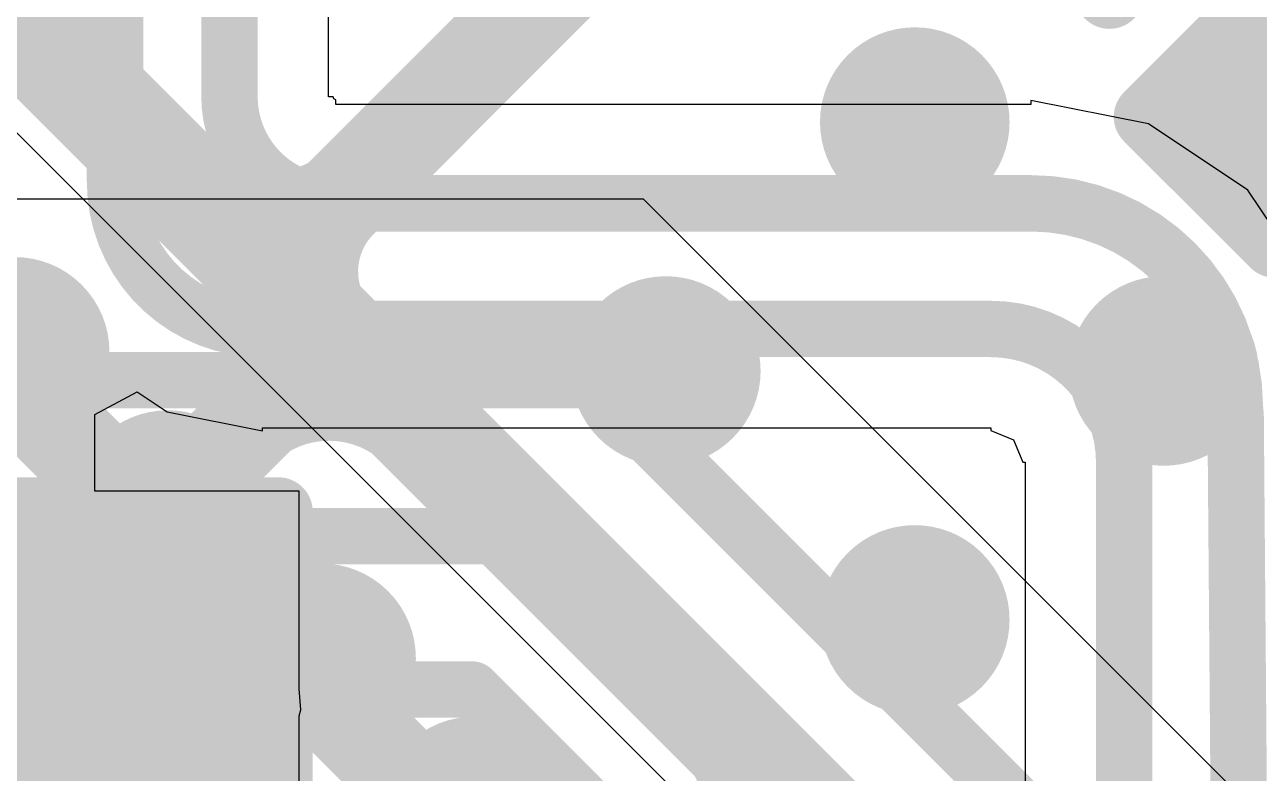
# Model space of a CAD drawing. Header units: inches. Extents: x -6 to 284, y -12 to 154.
# Drawn here: x 48.628 to 50.907, y 3.397 to 4.779 of the extents above; entities that cross this region are included whole.
import ezdxf

# ---------------------------------------------------------------- set-up
doc = ezdxf.new("R2010")
doc.units = ezdxf.units.IN
for name, color, linetype in [('Bottom Layer', 5, 'Continuous'), ('Bottom Overlay', 54, 'Continuous'), ('Bottom Paste', 16, 'Continuous'), ('Bottom Solder', 6, 'Continuous'), ('PWR-2', 130, 'Continuous'), ('Signal L2', 6, 'Continuous'), ('Top Layer', 1, 'Continuous'), ('Top Paste', 8, 'Continuous'), ('Top Solder', 216, 'Continuous')]:
    doc.layers.add(name, color=color, linetype=linetype)

# ---------------------------------------------------------------- blocks, each defined once
blk = doc.blocks.new('BGA_565_15_5_14_4__132')
at = {"layer": 'Top Layer'}
h = blk.add_hatch(color=1, dxfattribs=at)
edge = h.paths.add_edge_path()
edge.add_arc((5.52500038, 0.32500062), 0.12499848, 0, 360)
h = blk.add_hatch(color=1, dxfattribs=at)
edge = h.paths.add_edge_path()
edge.add_arc((6.174999079999999, 0.32500062), 0.12499848, 0, 360)
h = blk.add_hatch(color=1, dxfattribs=at)
edge = h.paths.add_edge_path()
edge.add_arc((7.00000124, 0), 0.12499848, 0, 360)
h = blk.add_hatch(color=1, dxfattribs=at)
edge = h.paths.add_edge_path()
edge.add_arc((5.52500038, -0.32500062), 0.12499848, 0, 360)
h = blk.add_hatch(color=1, dxfattribs=at)
edge = h.paths.add_edge_path()
edge.add_arc((6.174999079999999, -0.32500062), 0.12499848, 0, 360)
h = blk.add_hatch(color=1, dxfattribs=at)
edge = h.paths.add_edge_path()
edge.add_arc((7.00000124, -0.3999992), 0.12499848, 0, 360)
h = blk.add_hatch(color=1, dxfattribs=at)
edge = h.paths.add_edge_path()
edge.add_arc((7.400000439999999, -0.3999992), 0.12499848, 0, 360)
h = blk.add_hatch(color=1, dxfattribs=at)
edge = h.paths.add_edge_path()
edge.add_arc((7.00000124, -0.8000009399999999), 0.12499848, 0, 360)
h = blk.add_hatch(color=1, dxfattribs=at)
edge = h.paths.add_edge_path()
edge.add_arc((7.00000124, -1.20000014), 0.12499848, 0, 360)
at = {"layer": 'Top Paste'}
h = blk.add_hatch(color=8, dxfattribs=at)
edge = h.paths.add_edge_path()
edge.add_arc((5.52500038, 0.32500062), 0.12499848, 0, 360)
h = blk.add_hatch(color=8, dxfattribs=at)
edge = h.paths.add_edge_path()
edge.add_arc((6.174999079999999, 0.32500062), 0.12499848, 0, 360)
h = blk.add_hatch(color=8, dxfattribs=at)
edge = h.paths.add_edge_path()
edge.add_arc((7.00000124, 0), 0.12499848, 0, 360)
h = blk.add_hatch(color=8, dxfattribs=at)
edge = h.paths.add_edge_path()
edge.add_arc((5.52500038, -0.32500062), 0.12499848, 0, 360)
h = blk.add_hatch(color=8, dxfattribs=at)
edge = h.paths.add_edge_path()
edge.add_arc((6.174999079999999, -0.32500062), 0.12499848, 0, 360)
h = blk.add_hatch(color=8, dxfattribs=at)
edge = h.paths.add_edge_path()
edge.add_arc((7.00000124, -0.3999992), 0.12499848, 0, 360)
h = blk.add_hatch(color=8, dxfattribs=at)
edge = h.paths.add_edge_path()
edge.add_arc((7.400000439999999, -0.3999992), 0.12499848, 0, 360)
h = blk.add_hatch(color=8, dxfattribs=at)
edge = h.paths.add_edge_path()
edge.add_arc((7.00000124, -0.8000009399999999), 0.12499848, 0, 360)
h = blk.add_hatch(color=8, dxfattribs=at)
edge = h.paths.add_edge_path()
edge.add_arc((7.00000124, -1.20000014), 0.12499848, 0, 360)
at = {"layer": 'Top Solder'}
h = blk.add_hatch(color=216, dxfattribs=at)
edge = h.paths.add_edge_path()
edge.add_arc((5.52500038, 0.32500062), 0.17499838, 0, 360)
h = blk.add_hatch(color=216, dxfattribs=at)
edge = h.paths.add_edge_path()
edge.add_arc((6.174999079999999, 0.32500062), 0.17499838, 0, 360)
h = blk.add_hatch(color=216, dxfattribs=at)
edge = h.paths.add_edge_path()
edge.add_arc((7.00000124, 0), 0.17499838, 0, 360)
h = blk.add_hatch(color=216, dxfattribs=at)
edge = h.paths.add_edge_path()
edge.add_arc((5.52500038, -0.32500062), 0.17499838, 0, 360)
h = blk.add_hatch(color=216, dxfattribs=at)
edge = h.paths.add_edge_path()
edge.add_arc((6.174999079999999, -0.32500062), 0.17499838, 0, 360)
h = blk.add_hatch(color=216, dxfattribs=at)
edge = h.paths.add_edge_path()
edge.add_arc((7.00000124, -0.3999992), 0.17499838, 0, 360)
h = blk.add_hatch(color=216, dxfattribs=at)
edge = h.paths.add_edge_path()
edge.add_arc((7.400000439999999, -0.3999992), 0.17499838, 0, 360)
h = blk.add_hatch(color=216, dxfattribs=at)
edge = h.paths.add_edge_path()
edge.add_arc((7.00000124, -0.8000009399999999), 0.17499838, 0, 360)
h = blk.add_hatch(color=216, dxfattribs=at)
edge = h.paths.add_edge_path()
edge.add_arc((7.00000124, -1.20000014), 0.17499838, 0, 360)
blk = doc.blocks.new('CAP_0201_B_333')
at = {"layer": 'Bottom Layer'}
for points in [[(-0.44999656, 0.1499997), (-0.14999716, 0.1499997), (-0.14999716, -0.1499997), (-0.44999656, -0.1499997)], [(0.14999716, 0.1499997), (0.44999656, 0.1499997), (0.44999656, -0.1499997), (0.14999716, -0.1499997)]]:
    blk.add_hatch(color=5, dxfattribs=at).paths.add_polyline_path(points)
at = {"layer": 'Bottom Paste'}
for points in [[(-0.44999656, 0.1499997), (-0.14999716, 0.1499997), (-0.14999716, -0.1499997), (-0.44999656, -0.1499997)], [(0.14999716, 0.1499997), (0.44999656, 0.1499997), (0.44999656, -0.1499997), (0.14999716, -0.1499997)]]:
    blk.add_hatch(color=16, dxfattribs=at).paths.add_polyline_path(points)
at = {"layer": 'Bottom Solder'}
for points in [[(-0.50499772, 0.20500086), (-0.094996, 0.20500086), (-0.094996, -0.20500086), (-0.50499772, -0.20500086)], [(0.094996, 0.20500086), (0.50499772, 0.20500086), (0.50499772, -0.20500086), (0.094996, -0.20500086)]]:
    blk.add_hatch(color=6, dxfattribs=at).paths.add_polyline_path(points)
at = {"layer": 'Bottom Overlay'}
for points in [[(-0.5334, 0.2286, 0.127, 0.127, 0), (-0.2032, 0.2286, 0.127, 0.127, 0)], [(-0.5334, -0.2286, 0.127, 0.127, 0), (-0.5334, 0.2286, 0.127, 0.127, 0)], [(0.2032, 0.2286, 0.127, 0.127, 0), (0.5334, 0.2286, 0.127, 0.127, 0)], [(0.5334, -0.2286, 0.127, 0.127, 0), (0.5334, 0.2286, 0.127, 0.127, 0)], [(-0.5334, -0.2286, 0.127, 0.127, 0), (-0.2032, -0.2286, 0.127, 0.127, 0)], [(0.2032, -0.2286, 0.127, 0.127, 0), (0.5334, -0.2286, 0.127, 0.127, 0)]]:
    blk.add_lwpolyline(points, format="xyseb", dxfattribs=at)
for points in [[(-0.5651499999999999, 0.2286, 0.0635, 0.0635, 1), (-0.5016499999999999, 0.2286, 0.0635, 0.0635, 1)], [(-0.5651499999999999, 0.2286, 0.0635, 0.0635, 1), (-0.5016499999999999, 0.2286, 0.0635, 0.0635, 1)], [(-0.23495, 0.2286, 0.0635, 0.0635, 1), (-0.17145, 0.2286, 0.0635, 0.0635, 1)], [(0.17145, 0.2286, 0.0635, 0.0635, 1), (0.23495, 0.2286, 0.0635, 0.0635, 1)], [(0.5016499999999999, 0.2286, 0.0635, 0.0635, 1), (0.5651499999999999, 0.2286, 0.0635, 0.0635, 1)], [(0.5016499999999999, 0.2286, 0.0635, 0.0635, 1), (0.5651499999999999, 0.2286, 0.0635, 0.0635, 1)], [(-0.5651499999999999, -0.2286, 0.0635, 0.0635, 1), (-0.5016499999999999, -0.2286, 0.0635, 0.0635, 1)], [(-0.5651499999999999, -0.2286, 0.0635, 0.0635, 1), (-0.5016499999999999, -0.2286, 0.0635, 0.0635, 1)], [(-0.23495, -0.2286, 0.0635, 0.0635, 1), (-0.17145, -0.2286, 0.0635, 0.0635, 1)], [(0.17145, -0.2286, 0.0635, 0.0635, 1), (0.23495, -0.2286, 0.0635, 0.0635, 1)], [(0.5016499999999999, -0.2286, 0.0635, 0.0635, 1), (0.5651499999999999, -0.2286, 0.0635, 0.0635, 1)], [(0.5016499999999999, -0.2286, 0.0635, 0.0635, 1), (0.5651499999999999, -0.2286, 0.0635, 0.0635, 1)]]:
    blk.add_lwpolyline(points, format="xyseb", close=True, dxfattribs=at)
blk = doc.blocks.new('CAP_0201_B_358')
at = {"layer": 'Bottom Layer'}
for points in [[(-0.44999656, 0.1499997), (-0.14999716, 0.1499997), (-0.14999716, -0.1499997), (-0.44999656, -0.1499997)], [(0.14999716, 0.1499997), (0.44999656, 0.1499997), (0.44999656, -0.1499997), (0.14999716, -0.1499997)]]:
    blk.add_hatch(color=5, dxfattribs=at).paths.add_polyline_path(points)
at = {"layer": 'Bottom Paste'}
for points in [[(-0.44999656, 0.1499997), (-0.14999716, 0.1499997), (-0.14999716, -0.1499997), (-0.44999656, -0.1499997)], [(0.14999716, 0.1499997), (0.44999656, 0.1499997), (0.44999656, -0.1499997), (0.14999716, -0.1499997)]]:
    blk.add_hatch(color=16, dxfattribs=at).paths.add_polyline_path(points)
at = {"layer": 'Bottom Solder'}
for points in [[(-0.50499772, 0.20500086), (-0.094996, 0.20500086), (-0.094996, -0.20500086), (-0.50499772, -0.20500086)], [(0.094996, 0.20500086), (0.50499772, 0.20500086), (0.50499772, -0.20500086), (0.094996, -0.20500086)]]:
    blk.add_hatch(color=6, dxfattribs=at).paths.add_polyline_path(points)
at = {"layer": 'Bottom Overlay'}
for points in [[(-0.5334, 0.2286, 0.127, 0.127, 0), (-0.2032, 0.2286, 0.127, 0.127, 0)], [(-0.5334, 0.2286, 0.127, 0.127, 0), (-0.5334, -0.2286, 0.127, 0.127, 0)], [(0.2032, 0.2286, 0.127, 0.127, 0), (0.5334, 0.2286, 0.127, 0.127, 0)], [(0.5334, 0.2286, 0.127, 0.127, 0), (0.5334, -0.2286, 0.127, 0.127, 0)], [(-0.5334, -0.2286, 0.127, 0.127, 0), (-0.2032, -0.2286, 0.127, 0.127, 0)], [(0.2032, -0.2286, 0.127, 0.127, 0), (0.5334, -0.2286, 0.127, 0.127, 0)]]:
    blk.add_lwpolyline(points, format="xyseb", dxfattribs=at)
for points in [[(-0.5651499999999999, 0.2286, 0.0635, 0.0635, 1), (-0.5016499999999999, 0.2286, 0.0635, 0.0635, 1)], [(-0.5651499999999999, 0.2286, 0.0635, 0.0635, 1), (-0.5016499999999999, 0.2286, 0.0635, 0.0635, 1)], [(-0.23495, 0.2286, 0.0635, 0.0635, 1), (-0.17145, 0.2286, 0.0635, 0.0635, 1)], [(0.17145, 0.2286, 0.0635, 0.0635, 1), (0.23495, 0.2286, 0.0635, 0.0635, 1)], [(0.5016499999999999, 0.2286, 0.0635, 0.0635, 1), (0.5651499999999999, 0.2286, 0.0635, 0.0635, 1)], [(0.5016499999999999, 0.2286, 0.0635, 0.0635, 1), (0.5651499999999999, 0.2286, 0.0635, 0.0635, 1)], [(-0.5651499999999999, -0.2286, 0.0635, 0.0635, 1), (-0.5016499999999999, -0.2286, 0.0635, 0.0635, 1)], [(-0.5651499999999999, -0.2286, 0.0635, 0.0635, 1), (-0.5016499999999999, -0.2286, 0.0635, 0.0635, 1)], [(-0.23495, -0.2286, 0.0635, 0.0635, 1), (-0.17145, -0.2286, 0.0635, 0.0635, 1)], [(0.17145, -0.2286, 0.0635, 0.0635, 1), (0.23495, -0.2286, 0.0635, 0.0635, 1)], [(0.5016499999999999, -0.2286, 0.0635, 0.0635, 1), (0.5651499999999999, -0.2286, 0.0635, 0.0635, 1)], [(0.5016499999999999, -0.2286, 0.0635, 0.0635, 1), (0.5651499999999999, -0.2286, 0.0635, 0.0635, 1)]]:
    blk.add_lwpolyline(points, format="xyseb", close=True, dxfattribs=at)
blk = doc.blocks.new('C___0402_B_387')
at = {"layer": 'Bottom Layer'}
for points in [[(-0.2413, 0.3175), (-0.2412999999999999, -0.3175), (-0.6985, -0.3175), (-0.6985, 0.3175)], [(0.6985, 0.3175), (0.6985, -0.3175), (0.2413, -0.3175), (0.2412999999999999, 0.3175)]]:
    blk.add_hatch(color=5, dxfattribs=at).paths.add_polyline_path(points)
at = {"layer": 'Bottom Paste'}
for points in [[(-0.2413, 0.3175), (-0.2412999999999999, -0.3175), (-0.6985, -0.3175), (-0.6985, 0.3175)], [(0.6985, 0.3175), (0.6985, -0.3175), (0.2413, -0.3175), (0.2412999999999999, 0.3175)]]:
    blk.add_hatch(color=16, dxfattribs=at).paths.add_polyline_path(points)
at = {"layer": 'Bottom Solder'}
for points in [[(-0.18130012, 0.37749988), (-0.18130012, -0.37749988), (-0.7584998799999999, -0.37749988), (-0.7584998799999999, 0.37749988)], [(0.7584998799999999, 0.37749988), (0.7584998799999999, -0.37749988), (0.18130012, -0.37749988), (0.18130012, 0.37749988)]]:
    blk.add_hatch(color=6, dxfattribs=at).paths.add_polyline_path(points)
at = {"layer": 'Bottom Overlay'}
for points in [[(-0.7874, 0.4064, 0.127, 0.127, 0), (-0.27940254, 0.40640254, 0.127, 0.127, 0)], [(-0.7874, -0.4064, 0.127, 0.127, 0), (-0.7874, 0.4064, 0.127, 0.127, 0)], [(0.7874, 0.4064, 0.127, 0.127, 0), (0.2794, 0.4064, 0.127, 0.127, 0)], [(0.7874, -0.4064, 0.127, 0.127, 0), (0.7874, 0.4064, 0.127, 0.127, 0)], [(-0.27940254, -0.40640254, 0.127, 0.127, 0), (-0.7874, -0.4064, 0.127, 0.127, 0)], [(0.7874, -0.4064, 0.127, 0.127, 0), (0.2794, -0.4064, 0.127, 0.127, 0)]]:
    blk.add_lwpolyline(points, format="xyseb", dxfattribs=at)
for points in [[(-0.8191499999999999, 0.4064, 0.0635, 0.0635, 1), (-0.7556499999999999, 0.4064, 0.0635, 0.0635, 1)], [(-0.8191499999999999, 0.4064, 0.0635, 0.0635, 1), (-0.7556499999999999, 0.4064, 0.0635, 0.0635, 1)], [(-0.31115254, 0.40640254, 0.0635, 0.0635, 1), (-0.24765254, 0.40640254, 0.0635, 0.0635, 1)], [(0.24765, 0.4064, 0.0635, 0.0635, 1), (0.31115, 0.4064, 0.0635, 0.0635, 1)], [(0.7556499999999999, 0.4064, 0.0635, 0.0635, 1), (0.8191499999999999, 0.4064, 0.0635, 0.0635, 1)], [(0.7556499999999999, 0.4064, 0.0635, 0.0635, 1), (0.8191499999999999, 0.4064, 0.0635, 0.0635, 1)], [(-0.8191499999999999, -0.4064, 0.0635, 0.0635, 1), (-0.7556499999999999, -0.4064, 0.0635, 0.0635, 1)], [(-0.8191499999999999, -0.4064, 0.0635, 0.0635, 1), (-0.7556499999999999, -0.4064, 0.0635, 0.0635, 1)], [(-0.31115254, -0.40640254, 0.0635, 0.0635, 1), (-0.24765254, -0.40640254, 0.0635, 0.0635, 1)], [(0.24765, -0.4064, 0.0635, 0.0635, 1), (0.31115, -0.4064, 0.0635, 0.0635, 1)], [(0.7556499999999999, -0.4064, 0.0635, 0.0635, 1), (0.8191499999999999, -0.4064, 0.0635, 0.0635, 1)], [(0.7556499999999999, -0.4064, 0.0635, 0.0635, 1), (0.8191499999999999, -0.4064, 0.0635, 0.0635, 1)]]:
    blk.add_lwpolyline(points, format="xyseb", close=True, dxfattribs=at)

msp = doc.modelspace()

# ---------------------------------------------------------------- linework, layer by layer
at = {"layer": 'Bottom Layer'}
for p, q in [((49.18882465999999, 4.64554316), (49.18882465999999, 5.21728446)), ((49.19762067999999, 4.64554316), (49.18882465999999, 4.64554316)), ((49.19914468, 4.64186524), (49.19762067999999, 4.64554316)), ((49.2028226, 4.64034124), (49.19914468, 4.64186524)), ((49.2028226, 4.63154522), (49.2028226, 4.64034124)), ((50.48586296, 4.63154522), (49.2028226, 4.63154522)), ((50.70260115999999, 4.59580742), (50.48586296, 4.63891884)), ((50.48586296, 4.63891884), (50.48586296, 4.63154522)), ((50.88634476, 4.473033979999999), (50.70260115999999, 4.59580742)), ((51.0091182, 4.28929038), (50.88634476, 4.473033979999999)), ((48.75764696, 4.059008899999999), (48.83605168, 4.100916359999999)), ((48.83605168, 4.100916359999999), (48.8911519, 4.06409906)), ((48.75764696, 3.91767822), (48.75764696, 4.059008899999999)), ((48.8911519, 4.06409906), (49.0673136, 4.029057219999999)), ((49.0673136, 4.029057219999999), (49.0673136, 4.034393759999999)), ((49.0673136, 4.034393759999999), (50.41182449999999, 4.034393759999999)), ((50.41182449999999, 4.034393759999999), (50.41182449999999, 4.02967952)), ((50.41182449999999, 4.02967952), (50.45342716, 4.01244816)), ((50.45342716, 4.01244816), (50.47065852, 3.9708455)), ((50.47065852, 3.9708455), (50.47537276, 3.9708455)), ((50.47537276, 3.9708455), (50.47537276, 0.61343032)), ((49.1345855, 3.91767822), (48.75764696, 3.91767822)), ((49.1345855, 3.5527742), (49.1345855, 3.91767822)), ((49.13806276, 3.51367344), (49.1345855, 3.5527742)), ((49.1345855, 3.50258888), (49.13806276, 3.51367344)), ((49.1345855, 3.20647822), (49.1345855, 3.50258888))]:
    msp.add_line(p, q, dxfattribs=at)
for points in [[(49.00624692, 4.64554316, 0.10414, 0.10414, 0), (49.00624692, 5.45171884, 0.10414, 0.10414, 0)], [(48.79489606, 4.48938904, 0.10414, 0.10414, 0), (48.79489606, 5.438584499999999, 0.10414, 0.10414, 0)], [(49.2028226, 4.44896748, 0.10414, 0.10414, -0.4142135623730951), (49.00624692, 4.64554316, 0.10414, 0.10414, 0)], [(49.0673136, 4.2169715, 0.10414, 0.10414, -0.4142135623730951), (48.79489606, 4.48938904, 0.10414, 0.10414, 0)], [(49.2028226, 4.44896748, 0.10414, 0.10414, 0), (50.48586296, 4.44896748, 0.10414, 0.10414, 0)], [(50.48586296, 4.44896748, 0.10414, 0.10414, -0.4135516185119074), (50.86227826, 4.073403079999999, 0.10414, 0.10414, 0)], [(49.0673136, 4.2169715, 0.10414, 0.10414, 0), (50.41182449999999, 4.2169715, 0.10414, 0.10414, 0)], [(50.41182449999999, 4.2169715, 0.10414, 0.10414, -0.4142135623730951), (50.6579505, 3.9708455, 0.10414, 0.10414, 0)], [(50.86227571999999, 4.073403079999999, 0.10414, 0.10414, 0), (50.8636905, 4.05606504, 0.10414, 0.10414, 0)], [(50.8636905, 4.05606504, 0.10414, 0.10414, 0), (50.89035034, 0.75261978, 0.10414, 0.10414, 0)], [(50.6579505, 0.61343032, 0.10414, 0.10414, 0), (50.6579505, 3.9708455, 0.10414, 0.10414, 0)], [(48.6900855, 3.56207822, 0.254, 0.254, -0.4142135623730951), (48.4986711, 3.75349262, 0.254, 0.254, 0)], [(48.6900855, 3.56207822, 0.254, 0.254, 0), (48.8805855, 3.54149406, 0.254, 0.254, 0)]]:
    msp.add_lwpolyline(points, format="xyseb", dxfattribs=at)
for points in [[(48.98021192, 4.64554316, 0.05207, 0.05207, 1), (49.03228192, 4.64554316, 0.05207, 0.05207, 1)], [(48.98021192, 4.64554316, 0.05207, 0.05207, 1), (49.03228192, 4.64554316, 0.05207, 0.05207, 1)], [(48.76886106, 4.48938904, 0.05207, 0.05207, 1), (48.82093106, 4.48938904, 0.05207, 0.05207, 1)], [(48.76886106, 4.48938904, 0.05207, 0.05207, 1), (48.82093106, 4.48938904, 0.05207, 0.05207, 1)], [(49.1767876, 4.44896748, 0.05207, 0.05207, 1), (49.2288576, 4.44896748, 0.05207, 0.05207, 1)], [(49.1767876, 4.44896748, 0.05207, 0.05207, 1), (49.2288576, 4.44896748, 0.05207, 0.05207, 1)], [(50.45982796, 4.44896748, 0.05207, 0.05207, 1), (50.51189795999999, 4.44896748, 0.05207, 0.05207, 1)], [(50.45982796, 4.44896748, 0.05207, 0.05207, 1), (50.51189795999999, 4.44896748, 0.05207, 0.05207, 1)], [(49.04127859999999, 4.2169715, 0.05207, 0.05207, 1), (49.0933486, 4.2169715, 0.05207, 0.05207, 1)], [(49.04127859999999, 4.2169715, 0.05207, 0.05207, 1), (49.0933486, 4.2169715, 0.05207, 0.05207, 1)], [(50.3857895, 4.2169715, 0.05207, 0.05207, 1), (50.43785949999999, 4.2169715, 0.05207, 0.05207, 1)], [(50.3857895, 4.2169715, 0.05207, 0.05207, 1), (50.43785949999999, 4.2169715, 0.05207, 0.05207, 1)], [(50.83624072, 4.073403079999999, 0.05207, 0.05207, 1), (50.88831072, 4.073403079999999, 0.05207, 0.05207, 1)], [(50.83624325999999, 4.073403079999999, 0.05207, 0.05207, 1), (50.88831326, 4.073403079999999, 0.05207, 0.05207, 1)], [(50.83765549999999, 4.05606504, 0.05207, 0.05207, 1), (50.8897255, 4.05606504, 0.05207, 0.05207, 1)], [(50.83765549999999, 4.05606504, 0.05207, 0.05207, 1), (50.8897255, 4.05606504, 0.05207, 0.05207, 1)], [(50.6319155, 3.9708455, 0.05207, 0.05207, 1), (50.6839855, 3.9708455, 0.05207, 0.05207, 1)], [(50.6319155, 3.9708455, 0.05207, 0.05207, 1), (50.6839855, 3.9708455, 0.05207, 0.05207, 1)], [(48.6265855, 3.56207822, 0.127, 0.127, 1), (48.7535855, 3.56207822, 0.127, 0.127, 1)], [(48.6265855, 3.56207822, 0.127, 0.127, 1), (48.7535855, 3.56207822, 0.127, 0.127, 1)], [(48.8170855, 3.54149406, 0.127, 0.127, 1), (48.94408549999999, 3.54149406, 0.127, 0.127, 1)]]:
    msp.add_lwpolyline(points, format="xyseb", close=True, dxfattribs=at)
at = {"layer": 'PWR-2'}
msp.add_line((51.75513906, 1.43749776), (46.81755939999999, 6.3750698), dxfattribs=at)
for points in [[(43.24399784, 9.47651902, 0.1778, 0.1778, 0), (50.94316456, 1.7773523, 0.1778, 0.1778, 0)], [(43.21397504, 8.91352548, 0.254, 0.254, 0), (50.94897862, 1.1785219, 0.254, 0.254, 0)]]:
    msp.add_lwpolyline(points, format="xyseb", dxfattribs=at)
at = {"layer": 'Signal L2'}
for p, q in [((49.77058372, 4.456623039999999), (45.89604486, 4.456623039999999)), ((51.53601834, 2.69118334), (49.77058372, 4.456623039999999))]:
    msp.add_line(p, q, dxfattribs=at)
for points in [[(42.56819781999999, 4.1222803, 0.10414, 0.10414, 0), (49.67776196, 4.1222803, 0.10414, 0.10414, 0)], [(49.67776196, 4.1222803, 0.10414, 0.10414, 0), (51.25511719999999, 2.54492506, 0.10414, 0.10414, 0)], [(42.48872883999999, 3.83416302, 0.10414, 0.10414, 0), (49.55743962, 3.83416302, 0.10414, 0.10414, 0)], [(49.55743962, 3.83416302, 0.10414, 0.10414, 0), (50.92731749999999, 2.46428514, 0.10414, 0.10414, 0)], [(42.38568358, 3.55120702, 0.10414, 0.10414, 0), (49.45421656, 3.55120702, 0.10414, 0.10414, 0)], [(49.45421656, 3.55120702, 0.10414, 0.10414, 0), (50.59649012, 2.40893346, 0.10414, 0.10414, 0)]]:
    msp.add_lwpolyline(points, format="xyseb", dxfattribs=at)
for points in [[(49.65172696, 4.1222803, 0.05207, 0.05207, 1), (49.70379696, 4.1222803, 0.05207, 0.05207, 1)], [(49.65172696, 4.1222803, 0.05207, 0.05207, 1), (49.70379696, 4.1222803, 0.05207, 0.05207, 1)], [(49.53140462, 3.83416302, 0.05207, 0.05207, 1), (49.58347462, 3.83416302, 0.05207, 0.05207, 1)], [(49.53140462, 3.83416302, 0.05207, 0.05207, 1), (49.58347462, 3.83416302, 0.05207, 0.05207, 1)], [(49.42818156, 3.55120702, 0.05207, 0.05207, 1), (49.48025155999999, 3.55120702, 0.05207, 0.05207, 1)], [(49.42818156, 3.55120702, 0.05207, 0.05207, 1), (49.48025155999999, 3.55120702, 0.05207, 0.05207, 1)]]:
    msp.add_lwpolyline(points, format="xyseb", close=True, dxfattribs=at)
at = {"layer": 'Top Layer'}
for points in [[(50.73085104, 5.0586386, 0.254, 0.254, 0), (51.19046912, 4.599017979999999, 0.254, 0.254, 0)], [(49.20711266, 4.45325754, 0.1778, 0.1778, 0), (49.8116098, 5.05775468, 0.1778, 0.1778, 0)], [(48.47841968, 4.92152686, 0.2032, 0.2032, 0), (48.7231944, 4.676752140000001, 0.2032, 0.2032, 0)], [(48.7231944, 4.676752140000001, 0.1778, 0.1778, -0.3606307353439552), (48.74457358, 4.91252002, 0.1778, 0.1778, 0)], [(48.7231944, 4.676752140000001, 0.2032, 0.2032, 0), (50.7877064, 2.612240139999999, 0.2032, 0.2032, 0)], [(48.73667417999999, 4.65941918, 0.1778, 0.1778, -0.02962327773772144), (48.7231944, 4.676752140000001, 0.1778, 0.1778, 0)], [(49.18367862, 4.4290996, 0.1778, 0.1778, 0), (49.37958374, 4.6249971, 0.1778, 0.1778, 0)], [(49.20711266, 4.45325754, 0.1778, 0.1778, -0.3489748335199386), (48.91549272, 4.48636898, 0.1778, 0.1778, 0)], [(49.20082362, 4.20104062, 0.1778, 0.1778, -0.3944681416560908), (49.20872302, 4.45414146, 0.1778, 0.1778, 0)], [(49.19853254, 4.44467742, 0.1778, 0.1778, 0), (49.20711266, 4.45325754, 0.1778, 0.1778, 0)], [(49.20866205999999, 4.4542329, 0.1778, 0.1778, -0.001941628811937609), (49.20711266, 4.45325754, 0.1778, 0.1778, 0)], [(49.07124552, 4.31582322, 0.1778, 0.1778, -0.3944681416560908), (49.06334612, 4.062722379999999, 0.1778, 0.1778, 0)], [(48.8924854, 3.89186674, 0.1778, 0.1778, 0), (49.08839052, 4.08776424, 0.1778, 0.1778, 0)], [(49.06340708, 4.06263094, 0.1778, 0.1778, -0.3511543973849758), (49.35657642, 4.03049486, 0.1778, 0.1778, 0)], [(49.91977316, 3.46729558, 0.1778, 0.1778, -0.3246994965976109), (49.93986456, 3.25032624, 0.1778, 0.1778, 0)]]:
    msp.add_lwpolyline(points, format="xyseb", dxfattribs=at)
for points in [[(48.6723944, 4.676752140000001, 0.1016, 0.1016, 1), (48.7739944, 4.676752140000001, 0.1016, 0.1016, 1)], [(48.6723944, 4.676752140000001, 0.1016, 0.1016, 1), (48.7739944, 4.676752140000001, 0.1016, 0.1016, 1)], [(48.67874439999999, 4.676752140000001, 0.08889999999999999, 0.08889999999999999, 1), (48.76764439999999, 4.676752140000001, 0.08889999999999999, 0.08889999999999999, 1)], [(48.67874439999999, 4.676752140000001, 0.08889999999999999, 0.08889999999999999, 1), (48.76764439999999, 4.676752140000001, 0.08889999999999999, 0.08889999999999999, 1)], [(48.69222418, 4.65941918, 0.08889999999999999, 0.08889999999999999, 1), (48.78112418, 4.65941918, 0.08889999999999999, 0.08889999999999999, 1)], [(49.33513374, 4.6249971, 0.08889999999999999, 0.08889999999999999, 1), (49.42403374, 4.6249971, 0.08889999999999999, 0.08889999999999999, 1)], [(48.87104272, 4.48636898, 0.08889999999999999, 0.08889999999999999, 1), (48.95994272, 4.48636898, 0.08889999999999999, 0.08889999999999999, 1)], [(49.16266266, 4.45325754, 0.08889999999999999, 0.08889999999999999, 1), (49.25156266, 4.45325754, 0.08889999999999999, 0.08889999999999999, 1)], [(49.16266266, 4.45325754, 0.08889999999999999, 0.08889999999999999, 1), (49.25156266, 4.45325754, 0.08889999999999999, 0.08889999999999999, 1)], [(49.16266266, 4.45325754, 0.08889999999999999, 0.08889999999999999, 1), (49.25156266, 4.45325754, 0.08889999999999999, 0.08889999999999999, 1)], [(49.16266266, 4.45325754, 0.08889999999999999, 0.08889999999999999, 1), (49.25156266, 4.45325754, 0.08889999999999999, 0.08889999999999999, 1)], [(49.16421206, 4.4542329, 0.08889999999999999, 0.08889999999999999, 1), (49.25311206, 4.4542329, 0.08889999999999999, 0.08889999999999999, 1)], [(49.16427302, 4.45414146, 0.08889999999999999, 0.08889999999999999, 1), (49.25317302, 4.45414146, 0.08889999999999999, 0.08889999999999999, 1)], [(49.13922862, 4.4290996, 0.08889999999999999, 0.08889999999999999, 1), (49.22812862, 4.4290996, 0.08889999999999999, 0.08889999999999999, 1)], [(49.15408254, 4.44467742, 0.08889999999999999, 0.08889999999999999, 1), (49.24298253999999, 4.44467742, 0.08889999999999999, 0.08889999999999999, 1)], [(49.02679552, 4.31582322, 0.08889999999999999, 0.08889999999999999, 1), (49.11569552, 4.31582322, 0.08889999999999999, 0.08889999999999999, 1)], [(49.15637362, 4.20104062, 0.08889999999999999, 0.08889999999999999, 1), (49.24527362, 4.20104062, 0.08889999999999999, 0.08889999999999999, 1)], [(49.04394052, 4.08776424, 0.08889999999999999, 0.08889999999999999, 1), (49.13284052, 4.08776424, 0.08889999999999999, 0.08889999999999999, 1)], [(49.01889612, 4.062722379999999, 0.08889999999999999, 0.08889999999999999, 1), (49.10779612, 4.062722379999999, 0.08889999999999999, 0.08889999999999999, 1)], [(49.01895707999999, 4.06263094, 0.08889999999999999, 0.08889999999999999, 1), (49.10785708, 4.06263094, 0.08889999999999999, 0.08889999999999999, 1)], [(49.31212642, 4.03049486, 0.08889999999999999, 0.08889999999999999, 1), (49.40102641999999, 4.03049486, 0.08889999999999999, 0.08889999999999999, 1)], [(48.8480354, 3.89186674, 0.08889999999999999, 0.08889999999999999, 1), (48.9369354, 3.89186674, 0.08889999999999999, 0.08889999999999999, 1)], [(49.87532315999999, 3.46729558, 0.08889999999999999, 0.08889999999999999, 1), (49.96422316, 3.46729558, 0.08889999999999999, 0.08889999999999999, 1)]]:
    msp.add_lwpolyline(points, format="xyseb", close=True, dxfattribs=at)

# ---------------------------------------------------------------- block references
for name, p, rotation in [('BGA_565_15_5_14_4__132', (54.40792014, 8.2759296), 225), ('CAP_0201_B_358', (50.84627118, 5.37338016), 45), ('CAP_0201_B_333', (51.24092367999999, 4.39316622), 315), ('C___0402_B_387', (48.6900855, 3.09217822), 270)]:
    msp.add_blockref(name, p, dxfattribs=dict(rotation=rotation))

doc.saveas('drawing.dxf')
